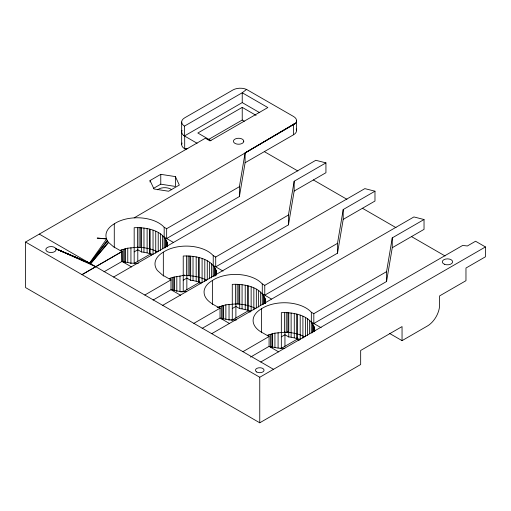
<?xml version="1.0" encoding="UTF-8"?>
<svg xmlns="http://www.w3.org/2000/svg" width="511" height="511" viewBox="0 0 511 511"><rect width="100%" height="100%" fill="white"/><g stroke="black" fill="none" stroke-linecap="round" stroke-linejoin="round"><path stroke-width="0.77" d="M197.105 143.272L184.445 135.964L184.445 126.128L242.233 92.759L267.841 107.546L210.053 140.915L205.384 138.213L25.55 242.035L25.55 287.578L259.754 422.795L360.664 364.535L360.664 350.476L402.048 326.586L402.048 340.639L427.439 325.98A17.214 9.939 -60 0 0 439.607 304.895L439.613 295.901L465.968 280.686L465.968 268.039L485.45 256.79L485.45 246.947L475.569 241.243L467.367 245.976L462.659 245.44L260.789 361.986M114.279 247.778L114.279 223.844A30.264 17.47 0 0 1 164.082 227.21L166.656 228.692L166.656 238.528L239.404 196.531L245.101 162.741L245.101 152.904L295.792 122.991A10.329 5.966 0 0 0 293.557 116.489L246.57 89.438A10.329 5.966 0 0 0 232.978 89.949L184.688 117.83A10.329 5.966 0 0 0 183.794 125.68L184.445 126.128M151.32 255.091L149.947 254.293L134.176 263.401L134.176 227.702C146.657 227.095 165.845 230.633 167.582 245.593M157.599 251.885C151.422 248.646 144.377 247.388 137.453 247.292L137.453 227.612M139.088 247.356L139.094 227.67M140.729 247.413L140.729 227.727M153.044 230.193L153.038 254.363L143.961 252.217L143.961 228.053M147.117 252.741L147.117 228.577M149.589 253.328L149.595 229.158M150.151 253.456L150.157 229.292M155.74 253.194L155.74 231.272M158.218 251.406L158.225 232.511M160.454 250.435L160.454 233.897M162.415 248.8L162.415 235.418M163.335 276.1L163.335 252.166A30.264 17.47 0 0 1 213.138 255.532L215.712 257.014L288.46 215.01L294.157 181.226L325.935 162.875L325.935 172.718L294.157 191.063L288.46 224.853L215.712 266.851L215.712 257.014M181.66 144.536L181.66 122.052M180.639 291.953L183.232 291.724L183.232 256.024C195.713 255.417 214.901 258.956 216.638 273.915M184.688 136.105L184.688 148.752L186.068 149.551M206.655 280.207C200.478 276.968 193.439 275.71 186.509 275.614L186.509 255.934M188.144 275.678L188.15 255.992M189.785 275.736L189.785 256.049M202.101 258.515L202.094 282.685L193.017 280.539L193.017 256.375M196.173 281.063L196.173 256.899M198.645 281.65L198.651 257.48M183.232 291.724L199.003 282.615L199.003 281.082M199.207 281.778L199.213 257.614M204.796 281.516L204.796 259.594M207.274 279.728L207.281 260.834M209.51 278.757L209.51 262.22M211.471 277.914L211.477 263.74M212.378 304.428L212.384 280.494A30.264 17.47 0 0 1 262.188 283.861L264.762 285.336L337.509 243.338L343.2 209.548L374.978 191.203L374.978 201.04L343.2 219.391L337.509 253.175L264.762 295.179L264.762 285.336M230.978 320.167L232.281 320.046L232.281 284.346C244.763 283.746 263.951 287.284 265.688 302.244M255.704 308.535C249.528 305.297 242.482 304.039 235.558 303.943L235.558 284.263M237.193 304L237.193 284.32M238.829 304.064L238.835 284.378M251.144 286.843L251.144 311.007L242.067 308.868L242.067 284.704M208.079 139.746L242.233 120.028L242.233 107.38L256.062 115.365M245.223 309.391L245.223 285.221M247.694 309.973L247.694 285.809M248.257 310.107L248.263 285.943M253.846 309.845L253.846 287.917M256.324 308.056L256.324 289.162M258.56 307.079L258.56 290.548M259.754 422.795L259.754 377.252L485.45 246.947M260.521 305.45L260.521 292.068M261.434 332.75L261.44 308.816A30.264 17.47 0 0 1 311.244 312.183L313.818 313.658L386.565 271.66L392.256 237.87L424.034 219.526L424.034 229.362L392.256 247.714L386.565 281.497L313.818 323.501L313.818 313.658M280.034 348.489L281.337 348.368L281.337 312.668C293.819 312.068 313.007 315.606 314.744 330.566M304.76 336.858C298.584 333.619 291.538 332.361 284.614 332.265L284.614 312.585M286.249 332.322L286.249 312.643M287.885 332.386L287.891 312.7M300.2 315.166L300.2 339.33L291.123 337.19L291.123 313.026M294.279 337.714L294.279 313.543M296.75 338.295L296.75 314.131M281.337 348.368L297.102 339.266L297.102 337.726M297.313 338.429L297.319 314.265M302.902 338.167L302.902 316.245M305.38 336.379L305.38 317.484M307.616 335.401L307.616 318.87M309.577 333.772L309.577 320.391M239.404 196.531L239.404 186.687L245.101 152.904L295.792 122.991M89.789 263.306L107.246 240.483L106.48 238.739A28.731 16.588 0 0 1 114.279 223.844M107.246 240.483L107.514 240.898L90.051 263.414L55.999 248.851A5.167 2.983 0 0 0 52.429 246.698L51.094 246.583A5.167 2.983 0 0 0 46.463 250.997A5.167 2.983 0 0 0 55.405 251.105L56.153 249.624L55.999 248.851L89.502 263.095L273.494 369.325M90.492 263.67L108.332 242.169L107.514 240.898M90.632 263.753L108.639 242.514L108.332 242.169M295.198 123.688L134.176 217.858M246.57 89.438L242.233 92.759L242.233 102.602L184.445 135.964L183.794 135.517A10.329 5.966 0 0 1 182.012 130.343M144.811 295.032L170.974 279.868L170.974 289.705L153.076 300.078M193.867 323.354L220.024 308.19L220.024 318.034L202.126 328.407M242.923 351.677L269.08 336.513L269.08 346.356L250.499 357.125M242.233 107.38L197.834 133.013L210.973 140.595M150.055 180.524L160.767 174.34L175.401 176.602L179.323 185.052L168.611 191.235L153.977 188.974L150.055 180.524L150.055 182.037M153.409 188.431L160.767 184.177L175.401 186.445L175.401 176.602M245.101 162.741L293.557 134.763A10.329 5.966 0 0 0 296.227 129.002M122.008 251.597L82.022 274.643L121.918 251.546L122.008 261.434L131.608 266.972M166.656 228.692L239.404 186.687M134.176 251.872L137.791 249.783L141.611 251.987L143.961 252.217M113.621 277.019L315.798 160.294L325.935 162.875M169.486 278.578C174.174 276.279 179.719 276.7 184.433 275.007M183.232 280.194L186.847 278.105L190.667 280.309L193.017 280.539M162.677 305.342L364.848 188.623L374.978 191.203M232.275 308.523L235.89 306.434L239.71 308.638L242.067 308.868M232.281 320.046L248.046 310.944L250.096 312.125M211.733 333.664L413.904 216.945L424.034 219.526M281.331 336.845L284.946 334.756L288.766 336.96L291.123 337.19M89.891 263.344L55.999 248.851L95.736 266.697M104.046 271.775L122.008 261.434L121.918 251.546L113.391 246.679L108.639 242.514M120.43 250.256L127.763 248.167L137.453 247.292M217.169 307.43L225.868 304.818L235.558 303.943M267.592 335.229L274.924 333.14L284.614 332.265M187.869 148.65L184.688 148.752A10.329 5.966 0 0 1 182.012 142.997M183.232 275.704L186.509 275.614M138.302 263.357L130.739 263.12L121.918 261.383M186.719 291.698L179.795 291.442L170.974 289.705L180.619 295.275M236.408 320.007L228.845 319.771L220.024 318.034L229.669 323.604M284.825 348.349L277.901 348.093L269.08 346.356L278.725 351.926M106.48 238.739L97.205 238.1L106.601 239.014L89.502 263.095L39.29 234.108M55.999 248.851L90.409 263.625M173.325 242.38L164.082 237.053L164.082 248.071M223.045 271.086L213.138 265.375L213.138 276.4M271.43 299.031L262.188 293.697L262.188 304.722M321.151 327.736L311.244 322.019L311.244 333.044M170.974 279.868L162.447 275.001L157.388 270.491A28.731 16.588 0 0 1 163.335 252.166M220.024 308.19C213.643 304.639 204.01 300.596 204.049 291.807A28.731 16.588 0 0 1 212.384 280.494M269.08 336.513L260.553 331.652A28.731 16.588 0 0 1 261.44 308.816M242.233 102.602L259.754 112.72M242.233 120.028L244.303 121.228M264.34 151.633L297.881 170.993M313.396 179.955L346.937 199.316M362.452 208.277L395.993 227.638M411.508 236.599L445.049 255.96M389.618 333.459L402.048 340.639M287.495 331.735L288.766 332.469M199.003 282.615L201.047 283.797M297.102 339.266L299.152 340.447M25.55 242.035L259.754 377.252M183.794 135.517L184.445 135.964M392.256 237.87L392.256 247.714M386.565 271.66L386.565 281.497M343.2 209.548L343.2 219.391M337.509 243.338L337.509 253.175M314.667 329.084L314.667 331.447M314.629 328.867L314.629 331.23M314.444 327.896L314.508 331.371M314.374 327.57L314.393 331.556M314.073 326.676L314.073 331.396M313.907 326.165L313.907 331.684M313.217 324.747L313.217 331.831M312.323 323.361L312.323 332.808M311.34 312.234L311.34 322.071M296.584 120.711L296.584 130.548M294.157 181.226L294.157 191.063M293.557 124.058L293.557 134.763M288.766 312.789L288.766 336.96M288.46 215.01L288.46 224.853M284.946 331.76L284.946 346.286M278.093 332.648L278.093 347.902M274.924 333.14L274.924 347.633M272.631 333.657L272.631 347.384M271.865 333.83L271.865 347.557M270.408 334.264L270.408 347.231M268.952 334.705L268.952 336.225M265.611 300.762L265.611 303.125M265.573 300.545L265.573 302.908M265.388 299.574L265.388 303.508M265.318 299.248L265.337 303.234M265.017 298.354L265.017 303.074M264.851 297.843L264.851 303.362M264.161 296.425L264.161 303.508M263.267 295.039L263.267 304.486M262.284 283.912L262.284 293.748M239.71 284.467L239.71 308.638M235.89 303.438L235.89 317.963M229.037 304.326L229.037 320.34M225.868 304.818L225.868 319.311M223.575 305.335L223.575 319.062M222.809 305.508L222.809 319.234M221.352 305.942L221.352 318.909M219.896 306.383L219.896 308.67M216.523 272.216L216.568 274.803M216.402 271.571L216.402 274.72M216.287 270.971L216.287 274.905M216.274 270.919L216.274 274.861M215.968 270.025L215.968 274.752M215.802 269.521L215.802 275.033M215.112 268.096L215.112 275.972M214.224 266.71L214.224 276.164M213.234 255.583L213.234 265.42M190.667 256.139L190.667 280.309M186.847 275.116L186.847 289.635M179.987 275.997L179.987 291.251M176.819 276.489L176.819 291.743M174.526 277.007L174.526 290.733M173.759 277.179L173.759 290.146M172.303 277.614L172.309 290.58M170.853 278.054L170.853 280.341M167.544 244.852L167.544 246.43M167.467 243.894L167.467 246.257M167.346 243.249L167.346 246.398M167.212 242.597L167.282 246.858M166.912 241.703L166.912 246.43M166.746 241.198L166.746 246.711M166.056 239.774L166.056 246.864M165.168 238.388L165.168 247.841M164.178 227.261L164.178 237.098M160.767 174.34L160.767 184.177M141.611 227.817L141.611 251.987M137.791 246.794L137.791 261.313M130.931 247.675L130.931 263.689M127.763 248.167L127.763 262.66M125.47 248.685L125.47 262.411M124.703 248.857L124.703 262.584M123.247 249.291L123.253 262.258M121.797 249.732L121.797 252.019M157.637 189.779A8.61 4.969 0 0 1 171.741 189.779M243.766 141.24L243.587 140.474A5.167 2.983 0 0 0 237.928 138.289A5.167 2.983 0 0 0 233.438 141.24L233.61 142.013A5.167 2.983 0 0 0 239.276 144.198A5.167 2.983 0 0 0 243.766 141.24M444.34 264.206A5.167 2.983 0 0 0 452.605 262.232A5.167 2.983 0 0 0 445.509 259.083A5.167 2.983 0 0 0 444.34 264.206M256.707 371.982A4.305 2.485 0 0 0 263.912 370.871A4.305 2.485 0 0 0 258.643 367.824A4.305 2.485 0 0 0 256.707 371.982"/></g></svg>
